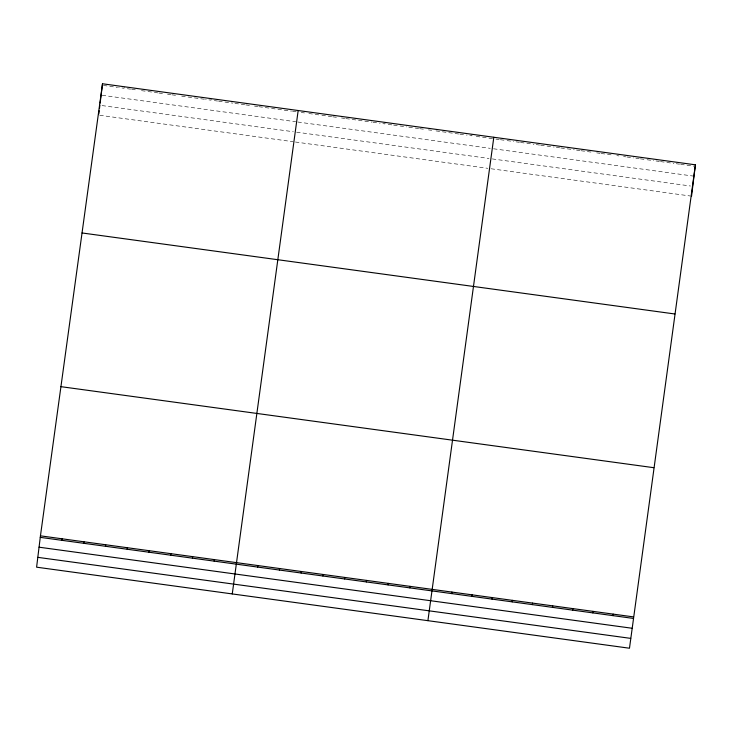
<?xml version="1.0" encoding="UTF-8"?>
<svg xmlns="http://www.w3.org/2000/svg" width="732" height="732" viewBox="0 0 732 732"><rect width="100%" height="100%" fill="white"/><g stroke="black" fill="none" stroke-linecap="round" stroke-linejoin="round"><path stroke-width="0.55" stroke-dasharray="3.66 2.75" d="M124.257 86.751L124.065 88.27L118.63 87.529M211.209 98.637L211.026 100.156L205.591 99.415M385.123 122.409L384.94 123.928L379.505 123.186M472.076 134.295L471.893 135.813L466.458 135.072M103.413 85.452L117.541 87.383M127.331 88.718L130.589 89.167M131.678 89.313L137.113 90.054M141.459 90.649L145.805 91.244M147.983 91.537L157.764 92.882M158.853 93.028L164.288 93.769M167.546 94.218L170.803 94.657M171.892 94.812L177.327 95.553M181.673 96.148L204.502 99.268M214.284 100.604L217.541 101.053M218.63 101.199L232.767 103.13M234.935 103.422L244.717 104.758M245.806 104.914L251.241 105.655M254.498 106.103L257.765 106.543M258.853 106.698L291.455 111.154M292.544 111.301L296.89 111.895M301.236 112.49L304.503 112.929M308.849 113.524L319.719 115.016M321.897 115.308L331.678 116.644M332.758 116.8L338.193 117.541M341.46 117.98L344.717 118.428M345.806 118.575L371.893 122.143M372.981 122.29L378.417 123.04M388.198 124.376L392.544 124.971M393.633 125.117L406.672 126.901M408.849 127.194L418.631 128.53M419.72 128.686L425.155 129.427M428.412 129.866L431.679 130.314M436.025 130.909L458.845 134.029M459.934 134.176L465.369 134.917M476.239 136.408L492.544 138.632M495.875 139.089L499.233 139.547M500.349 139.702L505.949 140.471M507.075 140.617L513.791 141.541M516.033 141.843L519.391 142.301M520.507 142.456L533.948 144.296M536.19 144.597L539.548 145.055M540.664 145.21L554.106 147.05M556.347 147.352L559.706 147.818M560.822 147.965L574.263 149.804M576.505 150.106L579.863 150.572M580.988 150.719L593.304 152.402M596.662 152.869L600.02 153.327M601.146 153.473L613.462 155.166M616.82 155.623L619.062 155.925M623.536 156.538L625.778 156.849M626.903 156.996L633.619 157.92M635.861 158.222L639.219 158.679M640.335 158.835L645.935 159.603M647.061 159.75L653.777 160.674M656.018 160.976L659.376 161.433M660.493 161.589L673.934 163.428M676.176 163.73L679.534 164.188M680.659 164.343L694.092 166.182M102.206 95.288L295.682 121.741M297.86 122.034L490.248 148.331M493.542 148.779L694.009 176.174M102.05 105.582L293.349 131.733M296.616 132.172L489.003 158.469M492.297 158.917L690.523 186.01M99.753 115.272L293.23 141.724M295.408 142.017L487.796 168.314M491.09 168.763L690.432 196.011"/><path stroke-width="1.1" d="M40.452 535.842L36.6 567.181L629.483 648.223L695.4 164.819L102.517 83.777L40.452 535.842L633.336 616.875M98.802 114.036L99.204 110.752M99.47 108.565L99.872 105.28M100.147 103.029L102.517 83.777M62 540.326L62.183 538.807M83.741 543.3L83.924 541.781M105.481 546.273L105.664 544.754M127.222 549.247L127.405 547.728M148.962 552.212L149.145 550.693M170.693 555.185L170.885 553.667M192.434 558.159L192.626 556.64M214.174 561.133L214.366 559.605M232.254 593.927L298.171 110.523M257.655 567.071L257.838 565.552M279.395 570.045L279.578 568.526M301.136 573.01L301.319 571.491M322.867 575.983L323.059 574.464M344.607 578.957L344.799 577.438M366.348 581.931L366.54 580.412M388.088 584.895L388.271 583.377M409.829 587.869L410.012 586.35M427.909 620.663L493.816 137.268M451.726 593.597L451.909 592.078M471.884 596.351L472.067 594.832M492.041 599.105L492.224 597.587M512.199 601.86L512.382 600.341M532.356 604.614L532.548 603.095M552.514 607.368L552.706 605.849M572.671 610.131L572.863 608.603M592.828 612.885L593.021 611.366M612.986 615.639L613.178 614.121M691.548 196.158L695.4 164.819M82.03 232.959L674.922 313.991M60.93 386.661L653.813 467.693M40.26 537.361L633.153 618.394M39.052 547.197L631.936 628.239M37.808 557.345L630.691 638.377"/></g></svg>
